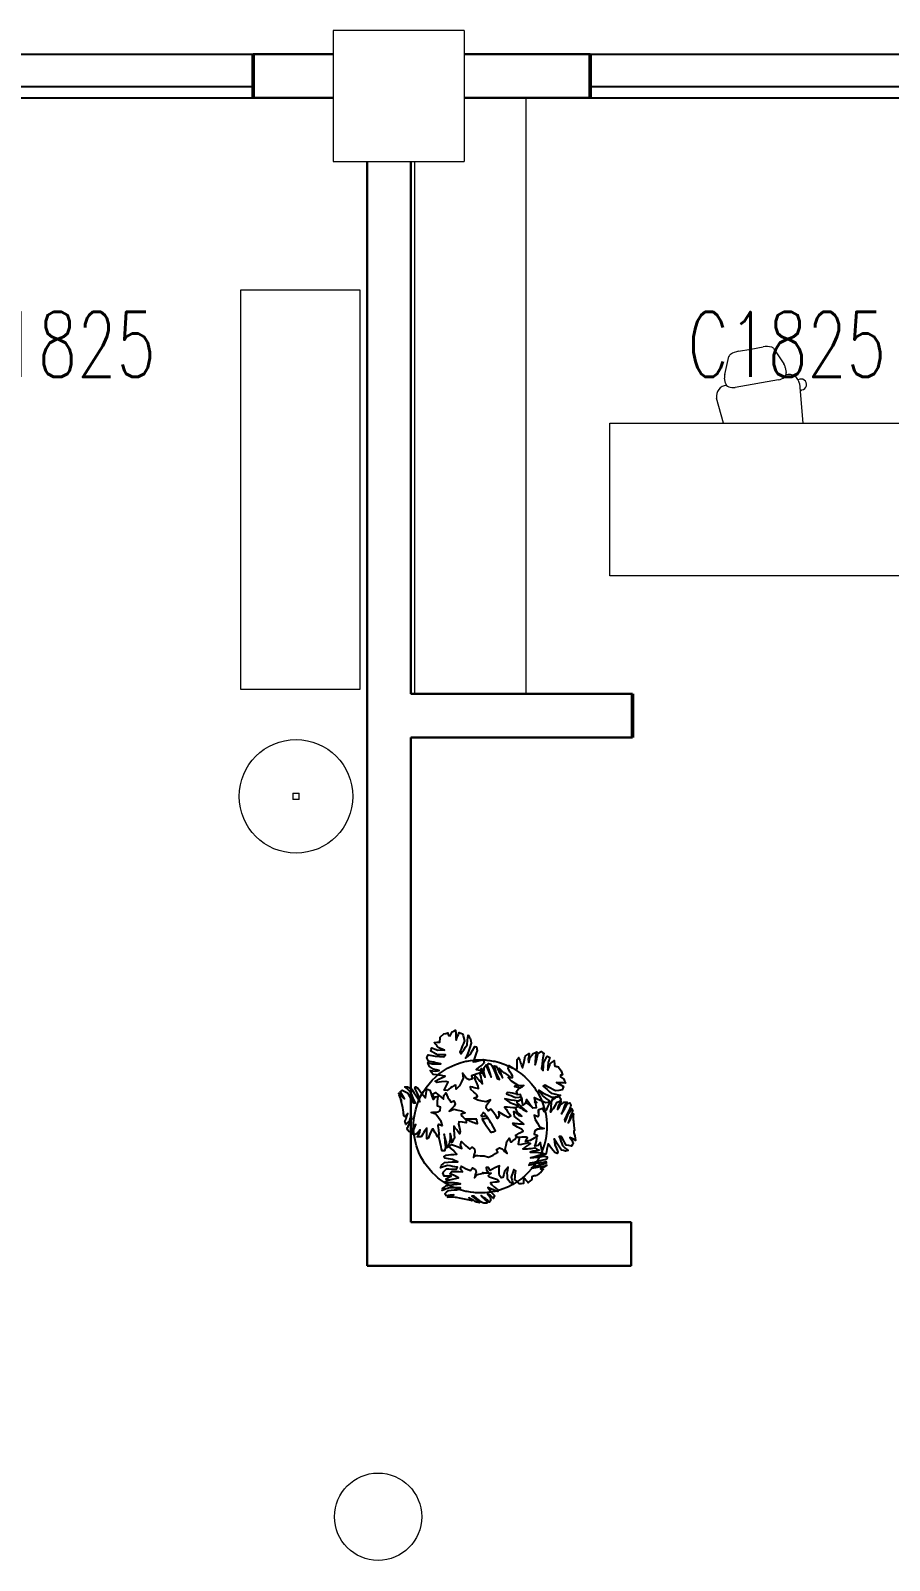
# Model space of a CAD drawing. Header units: inches. Extents: x 675 to 51927, y 19035 to 68555.
# Drawn here: x 30729 to 34664, y 58551 to 65559 of the extents above; entities that cross this region are included whole.
import ezdxf

# ---------------------------------------------------------------- set-up
doc = ezdxf.new("R2010")
doc.units = ezdxf.units.IN
doc.header["$LTSCALE"] = 0.5
doc.header["$MEASUREMENT"] = 0
for name, color, linetype in [('00 plants', 87, 'Continuous'), ('Window Exterior', 2, 'Continuous'), ('WINDOW_TEXT', 7, 'Continuous')]:
    doc.layers.add(name, color=color, linetype=linetype)
for name, color, linetype, lineweight in [('00I-FURN', 30, 'Continuous', 9), ('Column', 192, 'Continuous', 13), ('Wall', 113, 'Continuous', 50)]:
    doc.layers.add(name, color=color, linetype=linetype, lineweight=lineweight)
doc.styles.add('_TCH_WINDOW', font='SIMPLEX', dxfattribs={"height": 3.5, "bigfont": 'GBCBIG'})

# ---------------------------------------------------------------- blocks, each defined once
blk = doc.blocks.new('$WINLIB2D$00000004')
at = {"color": 0}
for points in [[(-0.5, 0.5), (-0.5, -0.5)], [(-0.5, 0.5), (0.5, 0.5)], [(0.5, -0.5), (0.5, 0.5)], [(-0.5, 0.2406), (0.5, 0.2406)], [(-0.5, -0.5), (0.5, -0.5)]]:
    blk.add_lwpolyline(points, dxfattribs=at)

msp = doc.modelspace()

# ---------------------------------------------------------------- linework, layer by layer
at = {"layer": '00 plants', "flags": 128}
for points in [[(32807.2, 60830.2), (32796.8, 60820.7), (32783.6, 60810.6), (32770.3, 60800.2), (32787.9, 60796.5), (32798.3, 60785.4), (32786.5, 60782.9), (32774.6, 60780.3), (32762.3, 60775.8), (32750, 60771.2), (32754, 60757.7), (32738.4, 60752.7), (32726.5, 60758.6), (32721.7, 60764.8), (32717, 60771), (32712.4, 60777.1), (32707.9, 60783.2), (32711.8, 60761), (32702.9, 60743.1), (32694.1, 60725.6), (32679.1, 60709.4), (32677.2, 60727.7), (32669.2, 60727.1), (32661.3, 60721.3), (32653.5, 60715.5), (32637.8, 60703.4), (32623.5, 60704.8), (32628.2, 60714.1), (32633, 60723.5), (32642.5, 60742.3), (32631.5, 60745.1), (32611.9, 60742.9), (32601.9, 60741.8), (32591.8, 60740.8), (32582.8, 60747.2), (32588.8, 60750), (32594.6, 60752.8), (32600.3, 60755.7), (32605.9, 60758.5), (32611.5, 60761.3), (32617, 60764.1), (32627.9, 60769.8), (32617.2, 60771.7), (32606.5, 60773.7), (32598.1, 60774.6), (32589.7, 60775.4), (32573, 60777.3), (32566, 60786.6), (32559.2, 60795.9), (32572.5, 60794.1), (32586, 60792.3), (32600.7, 60795.7), (32588.2, 60798.5), (32575.8, 60801.4), (32566.3, 60807.6), (32557.1, 60813.7), (32552.8, 60823), (32548.8, 60832.2), (32559, 60829), (32569.6, 60825.8), (32579.1, 60826.1), (32588.8, 60826.4), (32608.4, 60826.7), (32593.9, 60829.8), (32579.8, 60832.9), (32576.3, 60833.6), (32574.6, 60834), (32572.9, 60834.4), (32566.1, 60835.9), (32553, 60838.8), (32544.7, 60853.5), (32547.8, 60860.5), (32551, 60867.6), (32558.8, 60866.1), (32566.8, 60864.6), (32583.4, 60861.1), (32602.4, 60859.6), (32621.9, 60857.7), (32629.6, 60866.6), (32611.1, 60867.2), (32601.9, 60867.3), (32592.8, 60867.3), (32588.9, 60869.6), (32585, 60871.9), (32581.1, 60874.1), (32579.2, 60875.2), (32577.3, 60876.2), (32575.5, 60877.3), (32573.6, 60878.3), (32571.7, 60879.3), (32569.9, 60880.4), (32568.1, 60881.4), (32566.2, 60882.3), (32564.4, 60883.3), (32562.6, 60884.3), (32564.7, 60891.5), (32567.1, 60898.8), (32570.4, 60897.8), (32572, 60897.2), (32573.6, 60896.7), (32575.3, 60896.2), (32576.9, 60895.6), (32578.5, 60895), (32580.2, 60894.4), (32581.8, 60893.9), (32583.5, 60893.2), (32586.8, 60892), (32590.1, 60890.7), (32593.5, 60889.4), (32609.6, 60889.5), (32625.9, 60888.7), (32618.3, 60892.1), (32614.5, 60893.8), (32610.8, 60895.4), (32607.1, 60896.9), (32603.3, 60898.2), (32599.6, 60899.5), (32595.9, 60900.7), (32594.8, 60902.2), (32593.7, 60903.8), (32592.6, 60905.3), (32591.5, 60906.8), (32587.4, 60912.7), (32583.3, 60918.3), (32582.3, 60919.7), (32581.2, 60921.1), (32580.2, 60922.4), (32579.2, 60923.7), (32585.5, 60924.4), (32591.8, 60924.9), (32598, 60925.4), (32604.3, 60925.8), (32604.4, 60928.8), (32604.5, 60930.3), (32604.6, 60931.8), (32604.7, 60933.3), (32604.8, 60934.8), (32605, 60936.3), (32605.1, 60937.7), (32605.2, 60939.2), (32605.4, 60940.7), (32605.6, 60942.1), (32605.8, 60943.6), (32606, 60945.1), (32606.2, 60946.5), (32606.5, 60948), (32606.7, 60949.4), (32623.3, 60963.2), (32632.2, 60965.6), (32640.9, 60967.9), (32641.1, 60966.5), (32641.4, 60965), (32641.7, 60963.6), (32642, 60962.1), (32642.3, 60960.7), (32642.6, 60959.2), (32643, 60957.8), (32643.3, 60956.3), (32651.4, 60954.2), (32660, 60972.2), (32668.4, 60976), (32676.7, 60979.6), (32676.8, 60968.6), (32677.2, 60957.5), (32677.9, 60946.1), (32678.6, 60934.6), (32685.7, 60952.3), (32689.1, 60961.1), (32692.4, 60970.1), (32700.3, 60967.1), (32708.6, 60963.9), (32710.8, 60955.9), (32713.1, 60947.9), (32717.5, 60931.7), (32712.1, 60919.1), (32706.8, 60906.6), (32701.5, 60894), (32696.4, 60881.4), (32701.7, 60872.1), (32708.4, 60882.3), (32715.2, 60892.4), (32722.1, 60902.6), (32729, 60912.7), (32731.7, 60934.5), (32733, 60945.6), (32734.2, 60956.9), (32738.8, 60950.5), (32743.3, 60944.1), (32745.7, 60931.9), (32748, 60920), (32741.8, 60900.9), (32735.8, 60882), (32729, 60867.4), (32722.3, 60852.7), (32733.3, 60861.7), (32744.3, 60870.8), (32754.2, 60887.7), (32764.4, 60904.8), (32772.1, 60904.6), (32774.5, 60887.9), (32770.5, 60874.7), (32766.7, 60861.4), (32762, 60848.1), (32757.3, 60834.7), (32768.9, 60837.1), (32780.4, 60839.4), (32791.9, 60842.7), (32803.3, 60846.1)], [(33094.3, 60539.7), (33094.3, 60528.6), (33092.7, 60506.3), (33089.4, 60484.3), (33084.6, 60462.5), (33081.2, 60451.2), (33078.1, 60441.2), (33070.2, 60420.3), (33060.7, 60400.2), (33049.8, 60380.7), (33042.9, 60370.2), (33037.5, 60362.1), (33023.9, 60344.5), (33009, 60327.9), (32992.9, 60312.4), (32982.8, 60303.9), (32975.8, 60298.1), (32957.7, 60285.1), (32938.6, 60273.5), (32933.1, 60270.7), (32918.8, 60263.3), (32906, 60257.9), (32898.3, 60254.6), (32877.2, 60247.4), (32855.6, 60241.8), (32848.8, 60240.5), (32833.7, 60237.7), (32811.5, 60235.3), (32789.2, 60234.5), (32766.9, 60235.3), (32759.3, 60236.1), (32744.8, 60237.7), (32729.7, 60240.5), (32722.9, 60241.8), (32701.3, 60247.4), (32680.2, 60254.6), (32672.5, 60257.9), (32659.7, 60263.3), (32645.4, 60270.7), (32639.8, 60273.5), (32620.8, 60285.1), (32602.7, 60298.1), (32595.7, 60303.9), (32585.5, 60312.4), (32569.5, 60327.9), (32554.6, 60344.5), (32541, 60362.1), (32535.5, 60370.2), (32528.7, 60380.7), (32517.8, 60400.2), (32508.3, 60420.3), (32500.3, 60441.2), (32497.3, 60451.2), (32493.9, 60462.5), (32489, 60484.3), (32485.8, 60506.3), (32484.2, 60528.6), (32484.1, 60539.7), (32484.2, 60550.9), (32485.8, 60573.1), (32489, 60595.2), (32493.9, 60616.9), (32497.3, 60628.3), (32500.3, 60638.3), (32508.3, 60659.1), (32517.8, 60679.3), (32528.7, 60698.8), (32535.5, 60709.2), (32541, 60717.4), (32554.6, 60735), (32569.5, 60751.6), (32585.5, 60767.1), (32595.7, 60775.6), (32602.7, 60781.3), (32620.8, 60794.3), (32639.8, 60805.9), (32645.4, 60808.8), (32659.7, 60816.1), (32672.5, 60821.6), (32680.2, 60824.9), (32701.3, 60832.1), (32722.9, 60837.7), (32729.7, 60839), (32744.8, 60841.7), (32759.3, 60843.4), (32766.9, 60844.2), (32789.2, 60845), (32811.5, 60844.2), (32819.1, 60843.4), (32833.7, 60841.7), (32848.8, 60839), (32855.6, 60837.7), (32877.2, 60832.1), (32898.3, 60824.9), (32906, 60821.6), (32918.8, 60816.1), (32933.1, 60808.8), (32938.6, 60805.9), (32957.7, 60794.3), (32975.8, 60781.3), (32982.8, 60775.6), (32992.9, 60767.1), (33009, 60751.6), (33023.9, 60735), (33037.5, 60717.4), (33042.9, 60709.2), (33049.8, 60698.8), (33060.7, 60679.3), (33070.2, 60659.1), (33078.1, 60638.3), (33081.2, 60628.3), (33084.6, 60616.9), (33089.4, 60595.2), (33092.7, 60573.1), (33094.3, 60550.9)], [(32616.6, 60541.6), (32609.9, 60562.6), (32598.3, 60578.9), (32586.3, 60595.3), (32565.2, 60603.6), (32572.3, 60604.1), (32579.6, 60604.7), (32587.1, 60605.4), (32594.7, 60606.1), (32605.3, 60612.9), (32607.2, 60628.1), (32592.8, 60631.5), (32593.3, 60643.7), (32593.7, 60655.7), (32595.5, 60666.4), (32597.2, 60677), (32582.9, 60674.1), (32579.3, 60669.6), (32575.9, 60676), (32570.2, 60686.5), (32584, 60694.2), (32595.7, 60686), (32608.6, 60675.2), (32621.5, 60664.3), (32622.3, 60681.7), (32632.3, 60693.4), (32637, 60682.5), (32641.6, 60671.8), (32648, 60661), (32654.3, 60650.5), (32668, 60656.4), (32674.6, 60643.3), (32669.5, 60631.7), (32663.7, 60626.1), (32658.1, 60620.6), (32652.7, 60615.1), (32647.4, 60609.6), (32668.4, 60618), (32686.5, 60614), (32704.1, 60610.2), (32719.8, 60601.1), (32702.6, 60595.2), (32703.4, 60588.4), (32709, 60583.1), (32714.6, 60578), (32725.3, 60568.1), (32724.5, 60555.7), (32716.6, 60556.7), (32708.4, 60558.1), (32691.3, 60561.1), (32689.9, 60550.4), (32693.8, 60533.4), (32695.8, 60524.7), (32697.9, 60515.7), (32693.9, 60505.4), (32690.8, 60509.9), (32687.7, 60514.4), (32684.6, 60518.8), (32681.5, 60523.1), (32678.4, 60527.4), (32675.2, 60531.7), (32669, 60540.1), (32668.7, 60529.6), (32668.6, 60519), (32669.2, 60510.9), (32669.9, 60502.7), (32671.4, 60486.1), (32665.5, 60476.1), (32659.8, 60466.1), (32658.1, 60480), (32656.8, 60493.7), (32651.2, 60506.8), (32651.3, 60493.8), (32651.6, 60480.7), (32649.1, 60469.1), (32647, 60457.6), (32641.6, 60449.5), (32636.6, 60441.6), (32635.3, 60453.7), (32634.4, 60465.9), (32631.7, 60475.4), (32629.2, 60484.9), (32624.7, 60504), (32625.4, 60488.8), (32626.5, 60473.6), (32626.9, 60469.8), (32627.1, 60467.9), (32627.3, 60466), (32628.2, 60458.4), (32630.7, 60443.3), (32625, 60427.4), (32619.8, 60427.3), (32614.7, 60427.3), (32612, 60436.9), (32609.6, 60446.5), (32606, 60465.8), (32601.6, 60485.9), (32599.1, 60501), (32601, 60503.6), (32599, 60523.3), (32597.9, 60533), (32596.7, 60542.6), (32600, 60549.6)], [(32774, 60572.6), (32767.2, 60572.4), (32749.8, 60572.3), (32738.8, 60572.5), (32727.5, 60572.8), (32721.2, 60573.1), (32727.1, 60570.6), (32735, 60567.3), (32742.4, 60564.2), (32749.5, 60561.5), (32756, 60559), (32762.2, 60556.8), (32767.9, 60554.8), (32773.2, 60553.2), (32776.9, 60552.1), (32776.3, 60554.9), (32773.5, 60566.7), (32773.5, 60570.3)], [(32791.7, 60586), (32793.5, 60586.1), (32801.8, 60587.1), (32809.9, 60588.1), (32815.6, 60588.9), (32812.8, 60592.9), (32808.4, 60598.7), (32804.6, 60603.7), (32800.5, 60598.8), (32795.8, 60592.5), (32792, 60586.5)], [(32817.5, 60582.2), (32817, 60575.2), (32809, 60574.5), (32800.8, 60573.8), (32798.5, 60573.7), (32798.2, 60572.7), (32802.6, 60565.4), (32810.6, 60552.6), (32819.1, 60539.6), (32828, 60526.4), (32837.4, 60512.8), (32837.5, 60512.8), (32840.4, 60513.1), (32844.1, 60513.9), (32848.2, 60515.1), (32852.5, 60516.6), (32857.1, 60518.5), (32859.7, 60519.7), (32856.2, 60525.7), (32849.9, 60536.1), (32843.9, 60545.9), (32838.1, 60555.1), (32832.6, 60563.8), (32827.3, 60571.9), (32822.2, 60579.5), (32817.7, 60585.9)], [(32876.2, 60285), (32866.3, 60284.5), (32856.2, 60283.7), (32835.8, 60281.5), (32840.6, 60272.7), (32854.9, 60260.8), (32862.1, 60254.8), (32869.3, 60248.7), (32870.3, 60240.6), (32864.4, 60243.1), (32858.5, 60245.6), (32852.7, 60247.9), (32846.9, 60250.2), (32841.2, 60252.4), (32835.5, 60254.6), (32824.1, 60258.9), (32829.6, 60251.4), (32835, 60243.9), (32839.9, 60238.5), (32844.7, 60233.2), (32854.4, 60222.9), (32852.2, 60215.5), (32850, 60208.5), (32842.3, 60216.1), (32834.6, 60224.1), (32822.2, 60231.1), (32828.5, 60222.8), (32834.7, 60215), (32836.5, 60207.8), (32838.4, 60201.4), (32834.8, 60196.7), (32831.1, 60192.6), (32826.1, 60197.5), (32820.9, 60203.2), (32814.2, 60207.7), (32807.4, 60212.5), (32794, 60222.9), (32801.4, 60214), (32808.8, 60205.8), (32810.7, 60203.9), (32811.6, 60203), (32812.5, 60202), (32816.1, 60198.6), (32823.4, 60192.5), (32819.4, 60187.1), (32812.4, 60187.1), (32805.4, 60187.4), (32800.5, 60189.7), (32795.7, 60192.6), (32786.3, 60199.7), (32774.2, 60208.8), (32762.2, 60219.3), (32750.5, 60220.4), (32762.8, 60210.9), (32769, 60206.6), (32775.4, 60202.5), (32776.5, 60200.3), (32777.7, 60198.3), (32779, 60196.5), (32779.7, 60195.7), (32780.3, 60194.9), (32781, 60194.1), (32781.7, 60193.4), (32782.4, 60192.8), (32783.1, 60192.2), (32783.8, 60191.6), (32784.5, 60191.1), (32785.3, 60190.6), (32786, 60190.2), (32780, 60191.2), (32773.8, 60192.6), (32771.9, 60193.1), (32771, 60193.4), (32770.1, 60193.7), (32769.2, 60194), (32768.3, 60194.3), (32767.4, 60194.7), (32766.5, 60195.1), (32765.7, 60195.5), (32764.8, 60196), (32763.2, 60197), (32761.5, 60198.1), (32760, 60199.4), (32748.3, 60205.4), (32737.4, 60212.6), (32740.3, 60208.6), (32741.9, 60206.7), (32743.5, 60205.1), (32745.2, 60203.5), (32747, 60202.1), (32747.8, 60201.5), (32750.6, 60201.3), (32750.4, 60200.8), (32750.3, 60200.3), (32750.2, 60200), (32750.9, 60199.6), (32750.8, 60199.3), (32750.6, 60199.1), (32750.5, 60198.9), (32750.4, 60198.7), (32750.1, 60198.7), (32748, 60199.3), (32724.8, 60204.8), (32694.3, 60210.9), (32680.4, 60213), (32675.2, 60213.6), (32657.1, 60215.1), (32647.9, 60215.3), (32638.9, 60215.7), (32646.2, 60217.3), (32653.5, 60219.4), (32660.9, 60222.1), (32668.5, 60225.3), (32651, 60223.7), (32642.3, 60222.8), (32633.7, 60221.5), (32630.1, 60225.5), (32626.7, 60230.3), (32630.9, 60234.1), (32635.3, 60238), (32644.1, 60245.7), (32656.8, 60247), (32669.5, 60248.2), (32682.2, 60249.6), (32694.9, 60251.2), (32698.2, 60257.7), (32686.2, 60257.6), (32674.2, 60257.8), (32662.2, 60258.1), (32650.3, 60258.6), (32632.6, 60252.8), (32623.6, 60249.6), (32614.5, 60246.3), (32616.1, 60251.2), (32617.9, 60256.1), (32625.2, 60261.6), (32632.4, 60266.9), (32650.3, 60269.7), (32668.1, 60272.9), (32683.5, 60274.6), (32698.9, 60276.9), (32684.8, 60279.2), (32670.7, 60281.6), (32651.6, 60281), (32632.4, 60281), (32627.4, 60285.2), (32637.8, 60291.8), (32650.2, 60294.2), (32662.5, 60297.2), (32675.8, 60300.4), (32689.2, 60304.4), (32679.6, 60309.4), (32670, 60314.3), (32659.7, 60318.6), (32649.3, 60322.8), (32659.1, 60333.3), (32673.8, 60333.5), (32690.7, 60332.5), (32708, 60331.5), (32699.4, 60344.1), (32701.7, 60357.7), (32711.5, 60352.5), (32721.5, 60347.2), (32733.2, 60342.6), (32744.9, 60337.8), (32753.3, 60349.3), (32767.3, 60342.1), (32770, 60330.2), (32768.1, 60323.2), (32766.1, 60316.4), (32764.2, 60309.8), (32762.3, 60303.5), (32777.4, 60318.8), (32797.3, 60323.2), (32816.8, 60327.1), (32838.8, 60325), (32825.5, 60313.5), (32830.9, 60307.9), (32840.3, 60305.2), (32849.7, 60302.4), (32868.5, 60296.3)]]:
    msp.add_lwpolyline(points, close=True, dxfattribs=at)
for points in [[(33037.7, 60671.8), (33039.3, 60660), (33041, 60648.2), (33043.6, 60636.4), (33046.3, 60624.6), (33030.1, 60622.5), (33021, 60633.8), (33011.4, 60648.1), (33001.7, 60662.5), (32996.5, 60645.4), (32984.1, 60636.2), (32982.4, 60648.3), (32980.6, 60660.4), (32977, 60673.2), (32973.4, 60686), (32959, 60683.5), (32955.4, 60699.5), (32962.7, 60710.7), (32969.6, 60714.8), (32976.3, 60718.8), (32983, 60722.7), (32989.6, 60726.6), (32966.6, 60725.1), (32949.4, 60735.9), (32932.4, 60746.5), (32918, 60763.1), (32936.6, 60763), (32937, 60771.1), (32932.1, 60779.5), (32927.2, 60787.9), (32917.2, 60804.8), (32920.3, 60818.8), (32928.9, 60813.1), (32937.5, 60807.4), (32955.1, 60796), (32959, 60806.6), (32958.7, 60826.4), (32958.6, 60836.4), (32958.6, 60846.6), (32965.6, 60854.9), (32967.8, 60848.7), (32970, 60842.6), (32972.2, 60836.6), (32974.5, 60830.8), (32976.8, 60824.9), (32979.1, 60819.1), (32983.7, 60807.6), (32986.5, 60818.1), (32989.4, 60828.5), (32990.9, 60836.8), (32992.4, 60845.1), (32995.4, 60861.6), (33004.9, 60867.7), (33014.2, 60873.5), (33011.7, 60860.4), (33009.1, 60847.1), (33011.3, 60832), (33015, 60844.3), (33018.5, 60856.4), (33025, 60865.2), (33031.2, 60873.8), (33040.2, 60877.2), (33048.8, 60880.3), (33045.6, 60870.4), (33042.2, 60860), (33042.1, 60850.5), (33041.7, 60840.8), (33040.8, 60821.2), (33044.8, 60835.3), (33048.4, 60849.2), (33049.3, 60852.6), (33049.7, 60854.2), (33050.2, 60855.9), (33051.9, 60862.6), (33054.9, 60875.4), (33068.3, 60882.3), (33074.6, 60878.6), (33080.8, 60874.7), (33079.6, 60867), (33078.2, 60859.1), (33074.6, 60842.8), (33072.4, 60823.9), (33069.5, 60804.6), (33077.6, 60795.9), (33079.1, 60814.5), (33079.6, 60823.6), (33080, 60832.7), (33082.2, 60836.4), (33084.4, 60840.1), (33086.5, 60843.8), (33087.5, 60845.6), (33088.4, 60847.4), (33089.4, 60849.2), (33090.3, 60851), (33091.2, 60852.7), (33092.1, 60854.5), (33092.9, 60856.3), (33093.8, 60858), (33094.6, 60859.7), (33095.4, 60861.4), (33101.5, 60858.7), (33107.5, 60855.6), (33106.8, 60852.5), (33106.4, 60850.9), (33106, 60849.3), (33105.6, 60847.7), (33105.2, 60846.1), (33104.7, 60844.5), (33104.2, 60842.9), (33103.7, 60841.3), (33103.2, 60839.7), (33102.2, 60836.4), (33101, 60833.2), (33099.8, 60829.9), (33099.6, 60813.8), (33098.3, 60797.5), (33101.8, 60804.8), (33103.4, 60808.4), (33104.9, 60812), (33106.2, 60815.6), (33107.5, 60819.2), (33108.7, 60822.9), (33109.7, 60826.5), (33111, 60827.5), (33112.3, 60828.5), (33113.5, 60829.4), (33114.8, 60830.3), (33119.5, 60834), (33123.8, 60837.7), (33124.7, 60838.6), (33125.7, 60839.5), (33126.6, 60840.5), (33127.6, 60841.4), (33128.5, 60835), (33129.4, 60828.5), (33130.1, 60822.2), (33130.8, 60815.8), (33133.2, 60815.4), (33134.3, 60815.2), (33135.5, 60815), (33136.7, 60814.8), (33137.8, 60814.5), (33138.9, 60814.3), (33140.1, 60814), (33141.2, 60813.7), (33142.3, 60813.5), (33143.3, 60813.2), (33144.4, 60812.9), (33145.5, 60812.5), (33146.5, 60812.2), (33147.6, 60811.9), (33148.6, 60811.5), (33160.4, 60793.5), (33163.6, 60784.3), (33166.5, 60775.2), (33165.5, 60775.1), (33164.4, 60774.9), (33163.3, 60774.8), (33162.2, 60774.6), (33161.1, 60774.4), (33160, 60774.2), (33158.8, 60773.9), (33157.7, 60773.7), (33156.4, 60765.8), (33172.1, 60755.4), (33176.1, 60746.6), (33179.7, 60737.8), (33169.9, 60738.8), (33159.8, 60739.4), (33149.3, 60739.8), (33138.6, 60740.2), (33154.8, 60731.4), (33163, 60727.1), (33171.3, 60723), (33168.3, 60715.3), (33164.9, 60707.3), (33157.2, 60705.8), (33149.5, 60704.4), (33133.8, 60701.7), (33122.2, 60708.3), (33110.7, 60714.9), (33099, 60721.4), (33087.3, 60727.8), (33078, 60723.4), (33087.3, 60715.7), (33096.6, 60707.9), (33105.8, 60700), (33114.9, 60692.1), (33135.5, 60687.2), (33145.9, 60684.8), (33156.7, 60682.4), (33150.2, 60678.5), (33143.8, 60674.6), (33132, 60673.5), (33120.4, 60672.4)], [(32963.1, 60655.5), (32946.9, 60657.4), (32930.6, 60659), (32916.8, 60662.1), (32902.5, 60665), (32914, 60656.8), (32925.4, 60648.6), (32942.1, 60643.1), (32958.4, 60637.1), (32961.4, 60630), (32950.4, 60624.4), (32939, 60625.2), (32927.2, 60625.8), (32914.4, 60627.2), (32901, 60628.2), (32907.8, 60618.1), (32914.5, 60608), (32922.2, 60598.3), (32929.9, 60588.6), (32917.2, 60580.9), (32903.9, 60587.9), (32888.9, 60597.3), (32873.7, 60606.8), (32876.4, 60589.4), (32868.8, 60576.3), (32861.9, 60586.7), (32855.1, 60597.1), (32846.4, 60607.4), (32837.9, 60617.8), (32825.5, 60610.1), (32816, 60623.6), (32818.6, 60636.7), (32823.2, 60643), (32827.7, 60649.2), (32832.1, 60655.2), (32836.4, 60661.2), (32816.7, 60651.5), (32797.4, 60655.2), (32778.6, 60659), (32760.3, 60669.5), (32776.7, 60676), (32774.3, 60683.7), (32767.2, 60689.9), (32760.3, 60696.1), (32746.6, 60708.5), (32744.6, 60722.8), (32753.2, 60720.3), (32762.2, 60717.9), (32780.7, 60713.3), (32780, 60724.5), (32772.3, 60742.7), (32768.3, 60752), (32764.4, 60761.4), (32766.5, 60771.3), (32770.7, 60766.3), (32774.8, 60761.5), (32779, 60756.7), (32783.1, 60752.1), (32787.3, 60747.4), (32791.4, 60742.9), (32799.7, 60733.8), (32797.8, 60744.5), (32795.8, 60755), (32793.6, 60763.1), (32791.3, 60771.2), (32787.8, 60783.2), (32798.3, 60785.4), (32790.2, 60794.1), (32791.1, 60795.8), (32795.3, 60804.1), (32799.5, 60791.4), (32803.4, 60778.5), (32811.7, 60765.5), (32809.2, 60777.9), (32806.5, 60790), (32807.2, 60800.1), (32807.5, 60809.7), (32812, 60815.5), (32816.2, 60820.8), (32819.4, 60811.1), (32822.2, 60800.9), (32826.7, 60792.3), (32830.9, 60783.4), (32839.1, 60765.4), (32835.7, 60779.5), (32831.9, 60793.1), (32830.9, 60796.4), (32830.4, 60798), (32829.8, 60799.7), (32827.7, 60806.1), (32822.8, 60818.3), (32827, 60828.1), (32832.7, 60826.6), (32838.4, 60824.8), (32842.5, 60817.9), (32846.2, 60810.6), (32852.8, 60795.3), (32860.7, 60777.8), (32867.6, 60759.5), (32877.3, 60754.2), (32869.7, 60771.3), (32865.6, 60779.7), (32861.3, 60787.9), (32860.8, 60791.8), (32860.2, 60795.7), (32859.4, 60799.5), (32859, 60801.4), (32858.5, 60803.2), (32858, 60805), (32857.4, 60806.8), (32856.9, 60808.6), (32856.3, 60810.3), (32855.6, 60812), (32854.9, 60813.7), (32854.2, 60815.4), (32853.5, 60817.1), (32857.7, 60816.1), (32861.8, 60814.7), (32863.7, 60811.9), (32864.6, 60810.5), (32865.5, 60809), (32866.4, 60807.6), (32867.3, 60806.1), (32868.1, 60804.7), (32868.9, 60803.2), (32869.7, 60801.7), (32870.4, 60800.2), (32871.9, 60797.2), (32873.2, 60794.1), (32874.4, 60790.9), (32883.1, 60776.7), (32890.7, 60761.8), (32889.1, 60769.3), (32888.2, 60773), (32887.1, 60776.6), (32885.9, 60780.1), (32884.5, 60783.6), (32883, 60787), (32881.3, 60790.4), (32881.3, 60791.6), (32881.3, 60792.7), (32881.2, 60793.8), (32881.1, 60794.9), (32880.2, 60798.9), (32878.5, 60802.7), (32877.9, 60803.6), (32877.3, 60804.5), (32876.7, 60805.4), (32875.9, 60806.3), (32881.2, 60801.2), (32886.3, 60796.1), (32891.3, 60791), (32896.2, 60785.9), (32897, 60786), (32897.4, 60786), (32897.8, 60786), (32898.2, 60786), (32898.5, 60786), (32898.9, 60786), (32899.2, 60785.9), (32899.4, 60785.8), (32899.7, 60785.7), (32899.9, 60785.6), (32900.2, 60785.5), (32900.4, 60785.3), (32900.6, 60785.1), (32900.9, 60784.8), (32917, 60772), (32926.6, 60765.5), (32930.2, 60763.1), (32918, 60763.1)], [(32601, 60503.6), (32593, 60492.4), (32588.2, 60501.6), (32583.1, 60510.7), (32572.3, 60528.8), (32565.4, 60521.3), (32559.1, 60504.1), (32555.9, 60495.5), (32552.6, 60486.7), (32544.5, 60483.2), (32544.6, 60489.5), (32544.7, 60495.7), (32544.8, 60501.9), (32544.8, 60507.9), (32544.7, 60514), (32544.7, 60520), (32544.5, 60531.9), (32538.8, 60524.3), (32533.3, 60516.9), (32529.6, 60510.7), (32525.9, 60504.5), (32518.9, 60492.3), (32509.8, 60492.2), (32501.1, 60492.3), (32506.4, 60501.5), (32512, 60511), (32514.5, 60524.5), (32508.1, 60516.2), (32502.1, 60508.2), (32494.9, 60504.4), (32488.2, 60500.9), (32481, 60503.2), (32474.4, 60505.8), (32478.5, 60511.4), (32483.1, 60517.5), (32485.5, 60525), (32488.2, 60532.5), (32494.1, 60548), (32487.3, 60538.5), (32481.1, 60529.4), (32479.6, 60527.2), (32478.9, 60526.1), (32478.2, 60525), (32475.6, 60520.8), (32471.1, 60512.8), (32461.5, 60516), (32458.2, 60522.7), (32455.1, 60529.6), (32456.7, 60534.2), (32458.7, 60538.9), (32464, 60549), (32469.7, 60562.4), (32476.6, 60576.3), (32472.9, 60587.6), (32467.2, 60573.6), (32464.7, 60566.7), (32462.5, 60559.9), (32460.2, 60558.4), (32458.1, 60556.9), (32456.2, 60555.5), (32455.3, 60554.8), (32454.4, 60554.1), (32453.6, 60553.4), (32452.8, 60552.7), (32452.1, 60552.1), (32451.4, 60551.4), (32450.7, 60550.8), (32450.1, 60550.2), (32449.5, 60549.5), (32449, 60548.9), (32446.5, 60555.4), (32444.3, 60562.2), (32444.8, 60563.7), (32445, 60564.5), (32445.3, 60565.2), (32445.6, 60566), (32445.9, 60566.7), (32446.3, 60567.5), (32446.7, 60568.2), (32447.1, 60569), (32447.5, 60569.7), (32448.4, 60571.2), (32449.5, 60572.8), (32450.7, 60574.3), (32453.6, 60586.2), (32457.8, 60597.9), (32454, 60594.4), (32452.3, 60592.6), (32450.7, 60590.8), (32449.3, 60589.1), (32448, 60587.3), (32446.8, 60585.4), (32445.8, 60583.6), (32445.1, 60583.8), (32444.4, 60584.1), (32443.7, 60584.4), (32443.1, 60584.7), (32441, 60586), (32439.8, 60587.5), (32439.6, 60587.9), (32439.5, 60588.3), (32439.4, 60588.7), (32438.8, 60593.6), (32438.3, 60598.1), (32438, 60602.6), (32437.7, 60607), (32437, 60609.3), (32436.7, 60610.5), (32436.4, 60611.7), (32436.1, 60612.9), (32435.9, 60614.1), (32435.7, 60615.3), (32434.3, 60624.1), (32427, 60656.3), (32426.7, 60657.2), (32426.4, 60658.1), (32426.2, 60659), (32426, 60659.9), (32425.8, 60660.8), (32425.7, 60661.8), (32427.9, 60656.4), (32428.2, 60658.5), (32420.8, 60676.4), (32418.4, 60684.4), (32416.3, 60692.1), (32422.1, 60685.2), (32428.5, 60678.5), (32435.3, 60672), (32442.6, 60665.6), (32433.2, 60681.6), (32428.3, 60689.4), (32423.2, 60697.2), (32426.7, 60701.2), (32430.9, 60705.6), (32437, 60702.7), (32443.2, 60699.8), (32455.7, 60693.8), (32462.6, 60682.3), (32469.4, 60670.8), (32476.4, 60659.4), (32483.6, 60648.1), (32492.1, 60646.9), (32487, 60658), (32482, 60669.2), (32477.3, 60680.5), (32472.6, 60691.7), (32458.5, 60706.5), (32451.2, 60714), (32443.6, 60721.4), (32449.7, 60721.4), (32455.8, 60721.2), (32465.1, 60716.1), (32474.1, 60710.9), (32485, 60694.9), (32496.1, 60679.3), (32504.4, 60665.6), (32513.2, 60652.1), (32510, 60665.8), (32506.9, 60679.5), (32498.1, 60697), (32489.8, 60714.9), (32492.3, 60720.8), (32504.3, 60712.8), (32512.2, 60702.1), (32520.7, 60691.6), (32529.3, 60680.5), (32538.7, 60669.6), (32540.4, 60679.9), (32542, 60690.1), (32542.7, 60700.7), (32543.3, 60711.4), (32557.9, 60706), (32563.3, 60693.1), (32568.3, 60677.7), (32573.3, 60662.1), (32582.9, 60674.1)], [(32955.4, 60699.5), (32958.2, 60686.9), (32949, 60688.8), (32937.7, 60691.2), (32926.4, 60693.4), (32914.9, 60695.5), (32909.9, 60688.5), (32920.3, 60684.5), (32930.5, 60680.3), (32940.7, 60676.1), (32950.7, 60671.7), (32967.7, 60673.8), (32976.5, 60675), (32976.5, 60675), (32977, 60673.2), (32979.3, 60665.2), (32979.2, 60665), (32971.1, 60660.2)], [(32949.4, 60735.9), (32961, 60728.6), (32959.7, 60728.1), (32952.9, 60725.5), (32945.7, 60722.7), (32961, 60719.7), (32968.7, 60718.3), (32974.2, 60717.5), (32969.6, 60714.8)], [(33041, 60648.2), (33040.1, 60654.2), (33048.3, 60648.9), (33043, 60655.8), (33040.3, 60659.2), (33039.3, 60660.4), (33037.7, 60671.8), (33050.7, 60665.7), (33063.4, 60659.6), (33075.9, 60654.5), (33088.3, 60649.2), (33104.2, 60649.9), (33104.9, 60657.5), (33089.4, 60669.4), (33073.9, 60681), (33065.9, 60692.9), (33057.8, 60704.9), (33071.6, 60696.7), (33085.2, 60688.4), (33102.8, 60680.5), (33120.4, 60672.4), (33124.2, 60672.8), (33122, 60668.2), (33117.3, 60658.3), (33132.1, 60669.1), (33138.9, 60674.2), (33143.8, 60674.6), (33148.9, 60677.7), (33152.6, 60673.5), (33158.4, 60666.4), (33156.5, 60658.6), (33155.2, 60653.9), (33151.5, 60653)], [(33113.7, 60629.6), (33114.4, 60635.8), (33115.1, 60642.1), (33116, 60648.4), (33116.9, 60654.8), (33108.1, 60649.8), (33103.7, 60640.6), (33099.5, 60631.5), (33091.1, 60613.6), (33083.2, 60605.5), (33074.3, 60622.4), (33074.1, 60622.8), (33069.8, 60620.5), (33060, 60616), (33056.8, 60614.7), (33056.8, 60609.2), (33056.8, 60599.9), (33056.9, 60590.6), (33052.8, 60583.6), (33037, 60591.4), (33041.4, 60570.8), (33051.2, 60554.4), (33061.3, 60537.5), (33081.6, 60529.3), (33074.4, 60528.5), (33067, 60527.7), (33059.4, 60527), (33051.6, 60526.2), (33040.1, 60519.3), (33036.4, 60503.3), (33050.4, 60499.2), (33049.5, 60493.4), (33035.9, 60485.6), (33018.6, 60475.6), (32997.3, 60470.4), (33006.2, 60486.8), (32999.3, 60490.8), (32989.7, 60490.3), (32980.1, 60489.7), (32960.9, 60488.4), (32950.2, 60497.4), (32959, 60502.6), (32967.8, 60507.8), (32985.9, 60518.2), (32978.3, 60526.7), (32960.8, 60535.5), (32951.9, 60540.1), (32942.8, 60544.8), (32938.7, 60555), (32945.1, 60554.1), (32951.5, 60553.3), (32957.8, 60552.5), (32964.1, 60551.8), (32970.3, 60551.1), (32976.4, 60550.5), (32988.7, 60549.2), (32980.7, 60556.7), (32972.7, 60564.2), (32966, 60569.5), (32959.3, 60574.7), (32945.9, 60585.4), (32944.6, 60596.9), (32943.4, 60608.3), (32954.2, 60599.6), (32965, 60590.8), (32979.5, 60585.7), (32970.1, 60594.8), (32960.8, 60603.9), (32955.6, 60614.2), (32950.5, 60624.1), (32950.5, 60624.4), (32961.4, 60630), (32958.5, 60637.1), (32959.8, 60635.7), (32967.8, 60627.5), (32976.4, 60622.6), (32985, 60617.6), (33002.3, 60607.2), (32991.3, 60617.7), (32980.3, 60627.8), (32977.6, 60630.3), (32976.3, 60631.5), (32974.9, 60632.8), (32969.6, 60637.6), (32959, 60647), (32958.4, 60656.1), (32963.1, 60655.5), (32971.1, 60660.2), (32978.7, 60664.7), (32979.7, 60663.9), (32980.6, 60660.4)], [(32996.5, 60645.4), (32997.6, 60648.8), (33013.4, 60637.7), (33024.5, 60629.4), (33030.1, 60622.5)], [(33113.7, 60629.6), (33113, 60623.5), (33112.4, 60617.4), (33111.2, 60605.2), (33117.8, 60613.7), (33124.4, 60622.2), (33128.9, 60629.2), (33133.4, 60636.3), (33142.2, 60650.6), (33151.5, 60653), (33160.5, 60655.3), (33153.9, 60643.8), (33146.9, 60632.2), (33142.8, 60617.4), (33150.3, 60627.5), (33157.5, 60637.6), (33165.5, 60643.8), (33172.9, 60650), (33180.2, 60650.5), (33186.9, 60651), (33181.8, 60642.2), (33176.1, 60633.2), (33172.7, 60624.1), (33169, 60615), (33161, 60596.9), (33169.2, 60608.9), (33176.8, 60620.8), (33178.6, 60623.7), (33179.4, 60625.2), (33180.3, 60626.7), (33183.6, 60632.6), (33189.5, 60644.4), (33199.5, 60647.8), (33202.3, 60642.6), (33204.8, 60637.2), (33202.3, 60629.5), (33199.4, 60621.9), (33192.4, 60606.7), (33184.6, 60589.2), (33175.7, 60571.7), (33178.2, 60561), (33185.9, 60578.1), (33189.4, 60586.7), (33192.6, 60595.4), (33195.2, 60598.4), (33197.6, 60601.5), (33199.9, 60604.6), (33201, 60606.2), (33202.1, 60607.7), (33203.1, 60609.3), (33204.1, 60610.9), (33205, 60612.5), (33205.9, 60614.2), (33206.7, 60615.8), (33207.5, 60617.4), (33208.3, 60619.1), (33209, 60620.7), (33211.1, 60617), (33212.9, 60613), (33212, 60609.7), (33211.6, 60608), (33211.1, 60606.4), (33210.7, 60604.8), (33210.1, 60603.2), (33209.6, 60601.6), (33209, 60600), (33208.5, 60598.4), (33207.8, 60596.9), (33206.5, 60593.8), (33205.1, 60590.7), (33203.6, 60587.7), (33198.8, 60571.7), (33192.8, 60556.2), (33197.3, 60562.3), (33199.4, 60565.5), (33201.4, 60568.7), (33203.2, 60571.9), (33204.9, 60575.3), (33206.4, 60578.7), (33207.8, 60582.2), (33208.7, 60583), (33209.5, 60583.8), (33210.3, 60584.6), (33211, 60585.4), (33213.4, 60588.8), (33215.1, 60592.5), (33215.4, 60593.6), (33215.6, 60594.6), (33215.8, 60595.7), (33216, 60596.8), (33215.7, 60589.5), (33215.4, 60582.3), (33215, 60575.2), (33214.4, 60568.2), (33215, 60567.6), (33215.3, 60567.3), (33215.6, 60567), (33215.8, 60566.7), (33216, 60566.5), (33216.2, 60566.2), (33216.4, 60565.9), (33216.5, 60565.7), (33216.6, 60565.4), (33216.7, 60565.2), (33216.8, 60564.9), (33216.8, 60564.6), (33216.8, 60564.4), (33216.8, 60564), (33218, 60543.4), (33219.6, 60531.9), (33221, 60520.7), (33220.9, 60520.5), (33220.7, 60520.3), (33220.5, 60520.1), (33220.3, 60519.9), (33220, 60519.7), (33219.6, 60519.6), (33219.3, 60519.4), (33218.8, 60519.2), (33217.4, 60510.6), (33223.2, 60496.7), (33224.4, 60486.1), (33225.4, 60475.6), (33219.9, 60479), (33213.9, 60482.3), (33207.4, 60485.6), (33200.4, 60489.1), (33208.4, 60475.7), (33212.6, 60469.1), (33217, 60462.5), (33212.7, 60455.8), (33207.7, 60449.2), (33201.6, 60450.3), (33195.5, 60451.5), (33183.3, 60454), (33177.5, 60464), (33171.7, 60473.9), (33165.8, 60483.9), (33159.7, 60493.8), (33151.1, 60492.9), (33155, 60482.5), (33158.8, 60472), (33162.4, 60461.7), (33165.9, 60451.3), (33178.8, 60440), (33185.5, 60434.3), (33192.5, 60428.4), (33186.2, 60427), (33179.9, 60425.6), (33170.9, 60428.4), (33162.2, 60431.2), (33152.7, 60444.5), (33143, 60457.7), (33136.1, 60470.1), (33128.6, 60482.7), (33130.3, 60468.6), (33131.8, 60454.7), (33138.8, 60438.6), (33145.3, 60422.4), (33142, 60415.5), (33130.4, 60419.9), (33123.5, 60429), (33116, 60438.1), (33108.5, 60448.5), (33100.3, 60459.2), (33097.3, 60447.4), (33094.3, 60435.6), (33092.2, 60423.4), (33090.2, 60411.2), (33076, 60415.6), (33072.2, 60430.1), (33069.2, 60447.6), (33066.1, 60465.2), (33055, 60451.6), (33040.2, 60448.5), (33043.3, 60460.5), (33046.5, 60472.5), (33048.4, 60485.9), (33050.4, 60499.2)], [(33056.8, 60599.9), (33056.8, 60609.2), (33056.8, 60614.7), (33060, 60616)], [(33117.8, 60613.7), (33116.3, 60611.8), (33111.5, 60608.4), (33112.4, 60617.4)], [(32650.2, 60294.2), (32641.3, 60292.4), (32640.4, 60292.9), (32631, 60297.5), (32636.7, 60300.4), (32642.7, 60303.9), (32648.9, 60307.7), (32655.4, 60311.8), (32639.9, 60312), (32632, 60311.8), (32624.1, 60311.5), (32620.7, 60318.7), (32617.6, 60326.4), (32621.7, 60331), (32625.9, 60335.6), (32634.5, 60344.7), (32646, 60344.5), (32657.5, 60344.2), (32669, 60344.1), (32680.7, 60344.2), (32684.4, 60352), (32673.4, 60354), (32662.6, 60356.2), (32651.8, 60358.5), (32641.1, 60361), (32624.8, 60355.8), (32616.4, 60353.1), (32607.8, 60350.2), (32609.8, 60356.3), (32611.9, 60362.4), (32619, 60368.6), (32626, 60374.6), (32642.2, 60375.8), (32658.6, 60377.2), (32672.8, 60376.6), (32687.3, 60376.5), (32674.5, 60382.3), (32661.8, 60388.3), (32644.4, 60390.7), (32627.2, 60393.5), (32623, 60400), (32632.8, 60407.6), (32644.2, 60408.8), (32655.8, 60410.4), (32668.6, 60411.4), (32682, 60412.9), (32673.5, 60421.6), (32665, 60430.2), (32655.7, 60438.4), (32646.3, 60446.5), (32657.4, 60456.4), (32671.8, 60452), (32688.3, 60445.4), (32705, 60438.9), (32699.1, 60455.5), (32704.2, 60469.8), (32712.8, 60460.9), (32721.5, 60451.9), (32731.8, 60443.3), (32742.1, 60434.6), (32752.9, 60444.5), (32762.5, 60435.1), (32764.7, 60425.5), (32764.6, 60419.6), (32762.1, 60414.4), (32758.1, 60397.2), (32769.2, 60405.4), (32774, 60405.4), (32778.9, 60405.4), (32788.9, 60405.3), (32808, 60405.1), (32827.4, 60398.3), (32827, 60398.6), (32838, 60403.4), (32848.9, 60408.2), (32859.8, 60414.8), (32870.5, 60421.1), (32864.2, 60434.4), (32877.6, 60441), (32889.8, 60436.2), (32895.5, 60430.6), (32901.2, 60425.2), (32906.9, 60420), (32912.6, 60414.9), (32903.9, 60435.3), (32908, 60453), (32911.9, 60470), (32921.4, 60485.2), (32927.5, 60468.6), (32934.6, 60469.5), (32940.2, 60474.9), (32945.6, 60480.2), (32956.1, 60490.5), (32969.2, 60489.6), (32967.8, 60482.2), (32966.3, 60474.4), (32962.8, 60458.1), (32973.8, 60456.8), (32991.4, 60460.8), (33000.4, 60462.9), (33009.6, 60465), (33020.1, 60461.4), (33015.3, 60458.4), (33010.7, 60455.4), (33006.2, 60452.3), (33001.7, 60449.3), (32997.3, 60446.2), (32992.9, 60443.1), (32984.1, 60436.9), (32994.9, 60436.9), (33005.6, 60437), (33013.9, 60437.8), (33022.3, 60438.7), (33039.1, 60440.6), (33049, 60435.3), (33058.8, 60430.3), (33045, 60428.2), (33031.1, 60426.4), (33017.8, 60420.8), (33030.9, 60421.2), (33044, 60422), (33055.6, 60419.9), (33067, 60418.5), (33074.8, 60413.8), (33082.4, 60409.5), (33070.5, 60407.6), (33058.4, 60406.2), (33048.9, 60403.2), (33039.3, 60400.5), (33020, 60395.6), (33035.3, 60396.7), (33050.6, 60398.4), (33054.3, 60398.9), (33056.2, 60399.2), (33058.1, 60399.5), (33065.6, 60400.7), (33080.5, 60403.8), (33095.6, 60399.7), (33095.4, 60394.8), (33095, 60390.1), (33085.7, 60386.9), (33076.4, 60384.1), (33057.4, 60379.6), (33037.4, 60374.4), (33017.1, 60370.5), (33012.5, 60362.4), (33031.4, 60367.1), (33040.8, 60369.8), (33050.1, 60372.8), (33055.2, 60372.9), (33060.2, 60373.1), (33065.2, 60373.5), (33067.7, 60373.8), (33070.2, 60374.1), (33072.7, 60374.4), (33075.3, 60374.8), (33077.8, 60375.2), (33080.3, 60375.7), (33082.8, 60376.2), (33085.3, 60376.8), (33087.8, 60377.4), (33090.3, 60378), (33091.8, 60374.8), (33093.1, 60371.9), (33088.8, 60370.2), (33086.7, 60369.4), (33084.5, 60368.6), (33082.4, 60367.8), (33080.2, 60367.1), (33078.1, 60366.4), (33076, 60365.7), (33073.8, 60365.1), (33071.7, 60364.5), (33067.4, 60363.3), (33063.2, 60362.3), (33058.9, 60361.4), (33041.8, 60354.9), (33024.5, 60349.7), (33033.8, 60350.3), (33038.5, 60350.8), (33043.1, 60351.5), (33047.8, 60352.3), (33052.4, 60353.3), (33057.1, 60354.5), (33061.8, 60355.8), (33063.8, 60355.9), (33065.8, 60355.9), (33067.8, 60356), (33069.8, 60356.2), (33077.9, 60357.4), (33086.2, 60359.5), (33088.3, 60360.2), (33090.5, 60360.9), (33092.6, 60361.7), (33094.8, 60362.6), (33087.6, 60358), (33080.3, 60353.4), (33073.1, 60349), (33066, 60344.8), (33067.6, 60344.4), (33068.5, 60344.2), (33069.3, 60344), (33070.1, 60343.9), (33071, 60343.8), (33071.8, 60343.7), (33072.6, 60343.7), (33073.5, 60343.7), (33074.3, 60343.7), (33075.1, 60343.7), (33075.9, 60343.7), (33076.8, 60343.8), (33077.6, 60343.9), (33078.4, 60344), (33079.2, 60344.2), (33067.9, 60331.6), (33057.6, 60322.7), (33047.5, 60314), (33046.2, 60313.7), (33044.9, 60313.5), (33043.6, 60313.3), (33042.3, 60313.1), (33041, 60313), (33039.7, 60312.9), (33038.4, 60312.8), (33037.1, 60312.8), (33026.4, 60307.8), (33025.4, 60296.3), (33017.1, 60288.7), (33008.7, 60281.2), (33003.8, 60286.6), (32998.7, 60292.4), (32993.4, 60298.6), (32988.2, 60305.2), (32987.6, 60291.9), (32987.4, 60285.2), (32987.2, 60278.2), (32977.8, 60277.1), (32968.2, 60276.6), (32963.1, 60281.5), (32958.1, 60286.5), (32948.2, 60296.6), (32949.1, 60306.5), (32950, 60316.3), (32950.9, 60326.3), (32951.7, 60336.4), (32943.4, 60342), (32940.2, 60333.1), (32936.9, 60324.4), (32933.6, 60315.8), (32930.4, 60307.3), (32935.3, 60291.7), (32937.8, 60283.6), (32940.3, 60275.2), (32933.8, 60278.9), (32927.2, 60282.6), (32920.8, 60290.6), (32914.4, 60298.4), (32913.8, 60312.8), (32913.3, 60327.3), (32915.2, 60339.5), (32917.1, 60352.3), (32909.1, 60342.8), (32901.2, 60333.5), (32897.1, 60319.1), (32893, 60305.2), (32885.4, 60303.5), (32877.1, 60314.2), (32876.5, 60324.4), (32876, 60335.1), (32876.7, 60346.7), (32877.7, 60359.1), (32866.8, 60354.3), (32856, 60349.5), (32845.5, 60343.7), (32835, 60337.8), (32827.4, 60350.6), (32815.9, 60351.3), (32818.7, 60340.4), (32828.2, 60326), (32816.8, 60327.1), (32804.9, 60324.7), (32801, 60327.6), (32802.3, 60324.2), (32797.3, 60323.2)]]:
    msp.add_lwpolyline(points, dxfattribs=at)
at = {"layer": '00I-FURN', "lineweight": 20}
for p, q in [((32997.8, 65251.3), (32997.8, 62521.3)), ((32489.9, 62521.3), (32489.9, 64959.3))]:
    msp.add_line(p, q, dxfattribs=at)
at = {"layer": '00I-FURN'}
for p, q in [((31692.3, 62541.3), (31692.3, 64371.3)), ((31692.3, 64371.3), (32237.3, 64371.3)), ((32237.3, 64371.3), (32237.3, 62541.3)), ((33909.3, 63984.3), (33928.4, 64065.6)), ((33972.7, 64090.7), (34028.8, 64100.5)), ((34028.8, 64100.5), (34084.8, 64110.4)), ((34135, 64101.9), (34180.7, 64032)), ((34187, 64015.4), (34190.9, 63993.4)), ((33912.8, 63944.6), (33908.9, 63966.6)), ((34155.9, 63959.7), (33957.2, 63924.9)), ((34252.3, 63942.4), (34268, 63761.3)), ((34262.9, 63913.5), (34255.5, 63905.3)), ((33903.1, 63761.3), (33872.5, 63875.7)), ((33383.5, 63061.3), (33383.5, 63761.3)), ((33383.5, 63761.3), (34983.5, 63761.3)), ((34983.5, 63061.3), (33383.5, 63061.3)), ((32237.3, 62541.3), (31692.3, 62541.3))]:
    msp.add_line(p, q, dxfattribs=at)
at = {"layer": '00I-FURN', "flags": 128}
for points in [[(31930.3, 62066.3), (31930.3, 62036.3)], [(31930.3, 62066.3), (31960.3, 62066.3)], [(31960.3, 62036.3), (31930.3, 62036.3)], [(31960.3, 62036.3), (31960.3, 62066.3)]]:
    msp.add_lwpolyline(points, dxfattribs=at)
at = {"layer": '00I-FURN'}
msp.add_circle((31945.3, 62051.3), 260, dxfattribs=at)
for centre, radius, start, end in [((33945.1, 64061.6), 17.2, 123.15649, 166.76174), ((33989.8, 63993.2), 99, 99.95912, 123.15649), ((34101.9, 64012.9), 99, 76.76174, 99.95912), ((34120.6, 64092.4), 17.2, 33.15649, 76.76174), ((33950.3, 63974.7), 42.1, 166.76174, 191.14328), ((34145.4, 64009), 42.1, 8.77495, 33.15649), ((34168.6, 63989.5), 22.6, 308.55666, 9.95912), ((34203, 63933.7), 50, 9.95912, 105.14994), ((33921.7, 63884.3), 50, 94.7683, 189.95912), ((33935.1, 63948.5), 22.6, 189.95912, 251.36157), ((33946.9, 63983.6), 59.6, 251.36157, 279.95912), ((34145.6, 64018.4), 59.6, 279.95912, 308.55666), ((34259.4, 63938.2), 25, 278.19117, 122.44961)]:
    msp.add_arc(centre, radius, start, end, dxfattribs=at)
at = {"layer": 'Column'}
for p, q in [((32715.4, 65559.3), (32115.4, 65559.3)), ((32115.4, 65559.3), (32115.4, 64959.3)), ((32715.4, 65559.3), (32715.4, 64959.3)), ((32115.4, 64959.3), (32715.4, 64959.3))]:
    msp.add_line(p, q, dxfattribs=at)
msp.add_circle((32321.4, 58751.3), 200, dxfattribs=at)
at = {"layer": 'Wall', "lineweight": 30}
for p, q in [((31748.9, 65451.3), (32115.4, 65451.3)), ((32715.4, 65451.3), (33292.3, 65451.3)), ((32115.4, 65251.3), (31748.9, 65251.3)), ((33292.3, 65251.3), (32715.4, 65251.3)), ((32271.4, 59901.3), (32271.4, 64959.3)), ((32471.4, 62521.3), (32471.4, 64959.3)), ((33487, 62521.3), (32471.4, 62521.3)), ((32471.4, 60101.3), (32471.4, 62321.3)), ((33487, 62321.3), (32471.4, 62321.3)), ((33481.4, 60101.3), (32471.4, 60101.3)), ((33481.4, 60101.3), (33481.4, 59901.3)), ((33481.4, 59901.3), (32271.4, 59901.3))]:
    msp.add_line(p, q, dxfattribs=at)
at = {"layer": 'Wall'}
for p, q in [((31748.9, 65251.3), (31748.9, 65451.3)), ((33292.3, 65251.3), (33292.3, 65451.3)), ((33487, 62521.3), (33487, 62321.3))]:
    msp.add_line(p, q, dxfattribs=at)

# ---------------------------------------------------------------- block references
at = {"layer": 'Window Exterior'}
ref = msp.add_blockref('$WINLIB2D$00000004', (30848.9, 65351.3), dxfattribs=dict(at, xscale=1800, yscale=-200, zscale=-1800))
ref.add_attrib('A', 'C1825', (30393.9, 63973), dxfattribs={"layer": 'WINDOW_TEXT', "ltscale": 20, "height": 297.5, "style": '_TCH_WINDOW', "width": 0.705882})
ref = msp.add_blockref('$WINLIB2D$00000004', (34194.1, 65351.3), dxfattribs=dict(at, xscale=1800, yscale=-200, zscale=-1800))
ref.add_attrib('A', 'C1825', (33739.1, 63973), dxfattribs={"layer": 'WINDOW_TEXT', "ltscale": 20, "height": 297.5, "style": '_TCH_WINDOW', "width": 0.705882})

doc.saveas('drawing.dxf')
